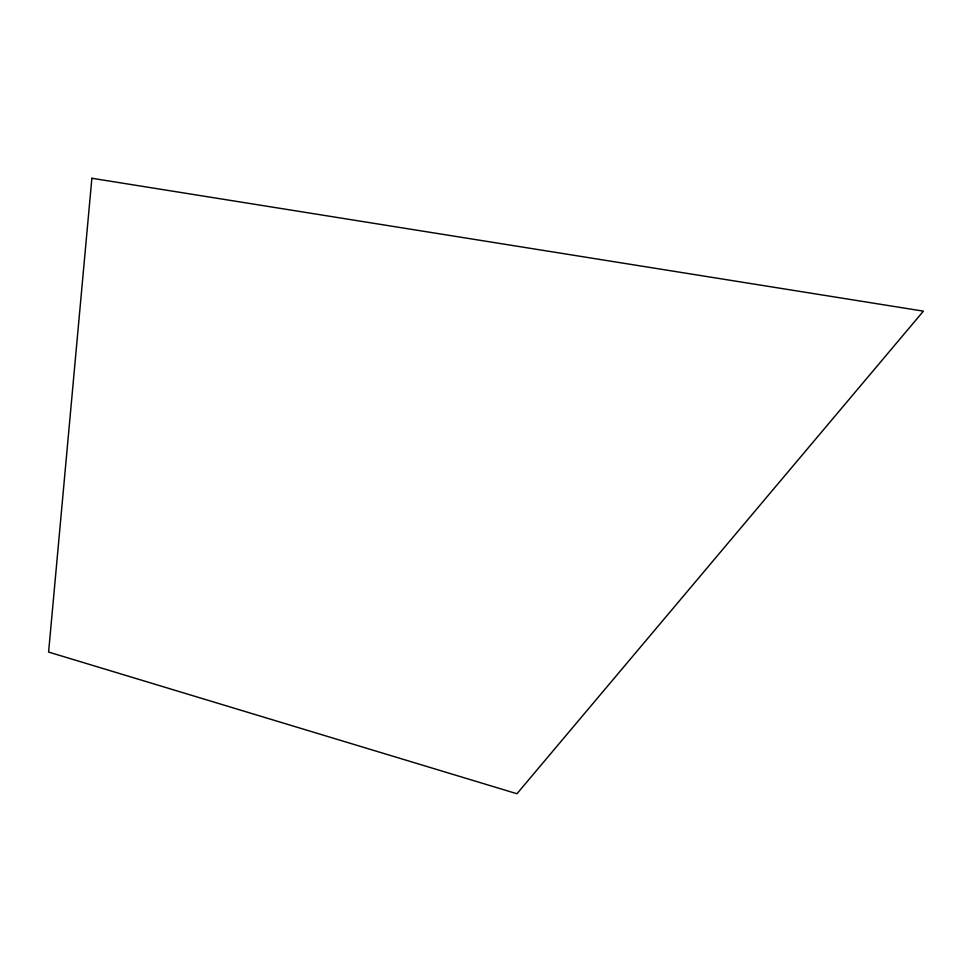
<?xml version="1.0" encoding="UTF-8"?>
<svg xmlns="http://www.w3.org/2000/svg" width="972" height="972" viewBox="0 0 972 972"><rect width="100%" height="100%" fill="white"/><g stroke="black" fill="none" stroke-linecap="round" stroke-linejoin="round"><path stroke-width="1.46" d="M91.878 178.265L48.6 652.066L516.946 793.735L923.4 311.149L91.878 178.265"/></g></svg>
